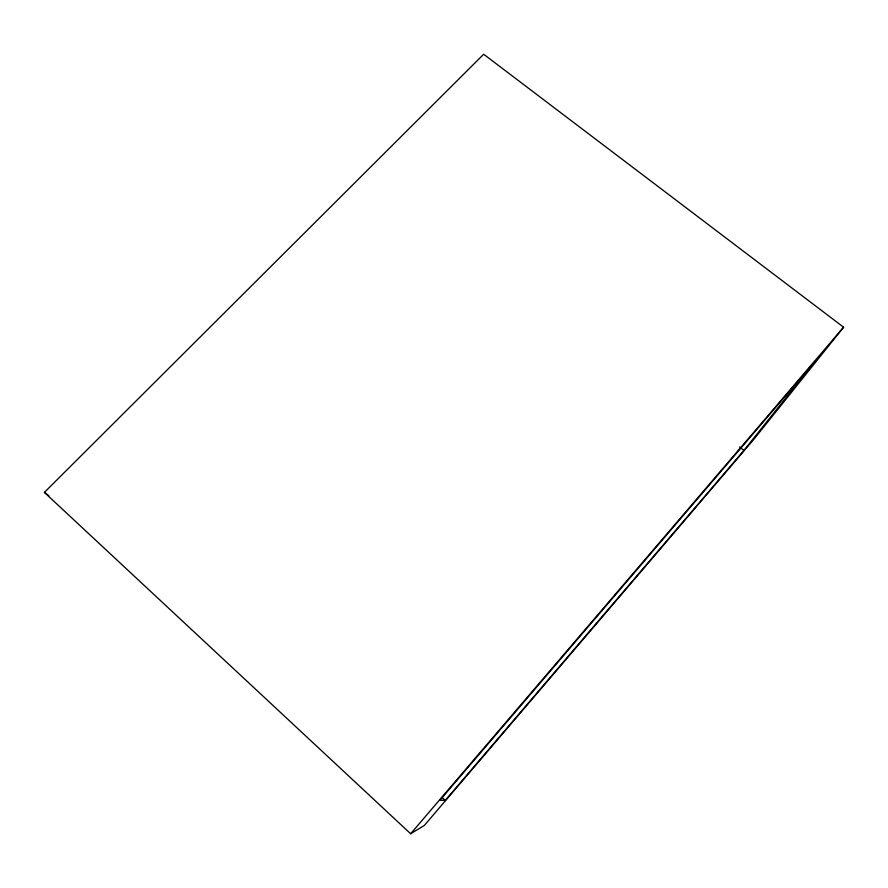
<?xml version="1.0" encoding="UTF-8"?>
<svg xmlns="http://www.w3.org/2000/svg" width="888" height="888" viewBox="0 0 888 888"><rect width="100%" height="100%" fill="white"/><g stroke="black" fill="none" stroke-linecap="round" stroke-linejoin="round"><path stroke-width="1.33" d="M743.944 450.416L815.095 361.216L439.949 800.199L445.254 800.41L743.944 450.416L739.604 446.964M843.6 327.206L754.156 438.938L424.386 825.396L410.645 833.754L44.4 492.396L483.671 54.246L843.6 327.206L410.645 833.754M44.4 492.396L48.862 495.682M442.202 797.602L445.254 800.41"/></g></svg>
